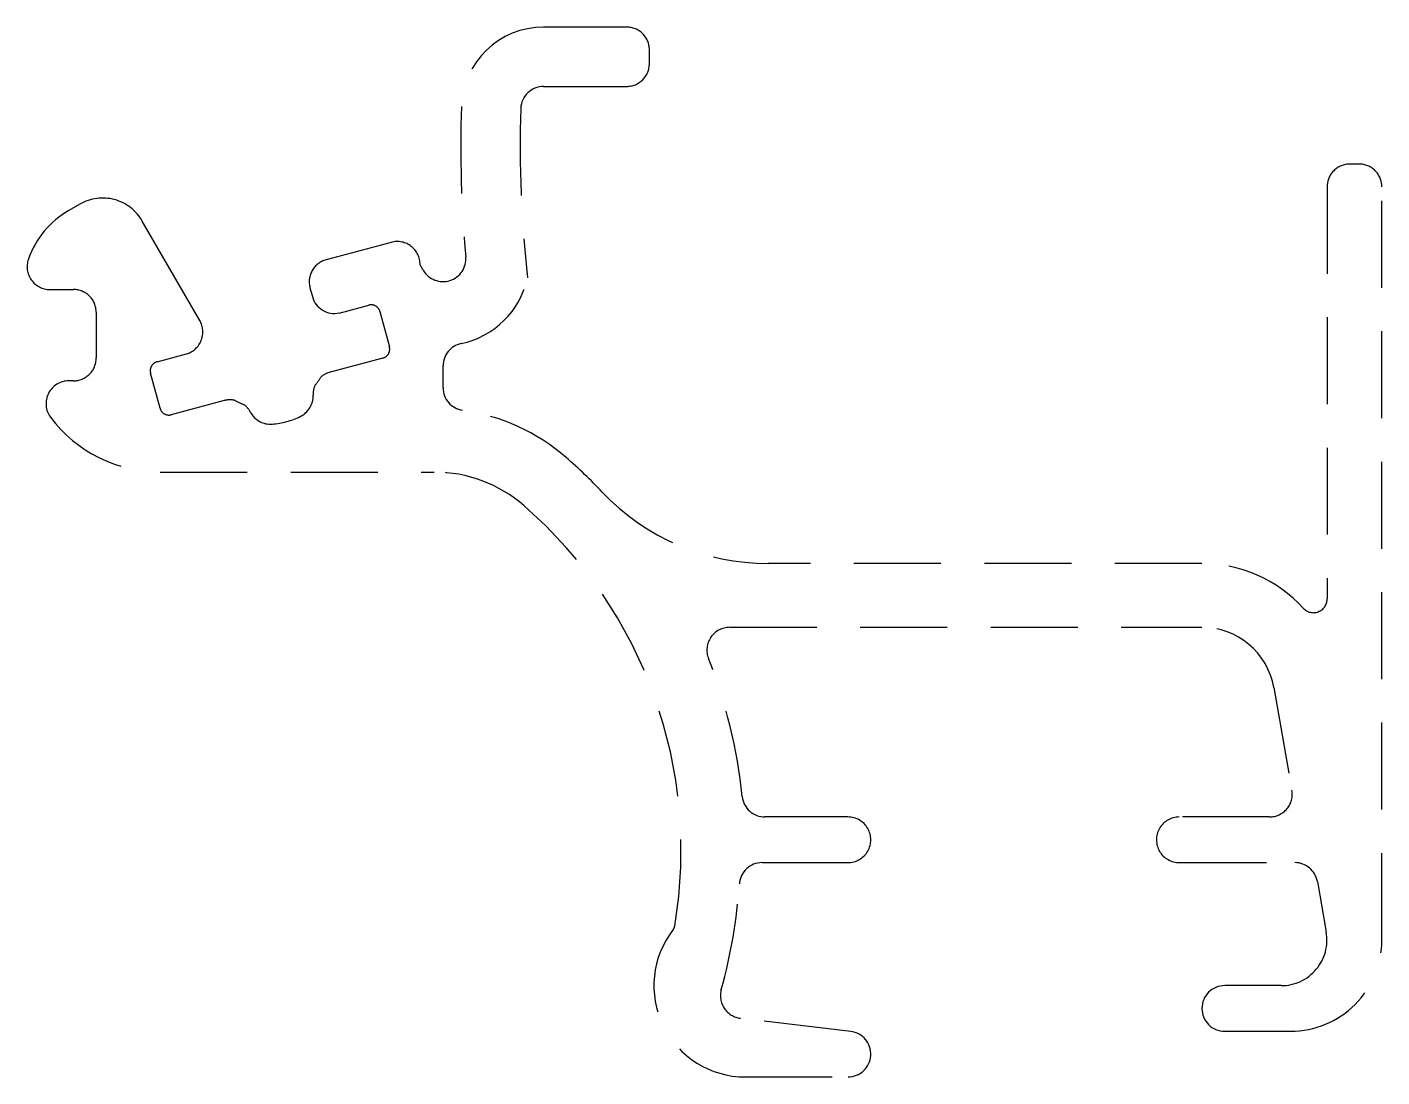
# Model space of a CAD drawing. Extents: x 137.9 to 167.6, y 202.4 to 225.4.
import ezdxf

# ---------------------------------------------------------------- set-up
doc = ezdxf.new("R2010")
doc.units = 0
doc.header["$LTSCALE"] = 15
doc.linetypes.add('HIDDEN', pattern=[9.525, 6.35, -3.175])
doc.layers.get('0').update_dxf_attribs({"linetype": 'CONTINUOUS'})

msp = doc.modelspace()

# ---------------------------------------------------------------- linework, layer by layer
at = {"color": 0, "linetype": 'HIDDEN', "ltscale": 0.02}
msp.add_lwpolyline([(151.03, 225.351), (149.213, 225.351, 0.404309), (147.414, 223.612, 0.031327), (147.508, 220.321, -0.804258), (146.577, 220.025), (146.508, 220.145, 0.497305), (145.878, 220.635), (144.451, 220.252, 0.414214), (144.097, 219.64), (144.149, 219.447, 0.400481), (144.739, 219.088, -0.00008), (144.739, 219.087), (145.384, 219.26, -0.414214), (145.629, 219.119), (145.836, 218.346, -0.414214), (145.695, 218.101), (144.536, 217.79, 0.115796), (144.334, 217.682, -0.040814), (144.202, 217.496, 0.10718), (144.166, 217.287, -0.30059), (143.88, 216.816, -0.090568), (143.273, 216.653, -0.30059), (142.79, 216.918, 0.10718), (142.654, 217.081, -0.040814), (142.446, 217.176, 0.115796), (142.218, 217.169), (141.059, 216.858, -0.414214), (140.814, 216.999), (140.606, 217.772, -0.414214), (140.748, 218.017), (141.393, 218.19, -0.000037), (141.393, 218.19, 0.483272), (141.683, 218.924), (141.373, 219.461), (140.426, 221.101, 0.415701), (139.057, 221.472), (138.819, 221.335, 0.179002), (137.931, 220.268, 0.517638), (138.403, 219.602), (138.917, 219.602, -0.414214), (139.417, 219.102), (139.417, 218.102, -0.414214), (138.917, 217.602), (138.817, 217.602, 0.617948), (138.417, 216.802, 0.236134), (140.817, 215.601), (146.818, 215.601, -0.180989), (148.788, 214.864, -0.261157), (152.084, 205.657, -0.124604), (152.051, 205.582, 0.624786), (153.627, 202.351), (155.878, 202.351, 0.942141), (155.937, 203.347), (153.525, 203.637, -0.460662), (153.103, 204.269, 0.051983), (153.499, 206.579, -0.395473), (153.998, 207.046), (155.877, 207.046, 1.000001), (155.877, 208.046), (154.06, 208.046, -0.38431), (153.562, 208.494, 0.068563), (152.823, 211.517, -0.529473), (153.287, 212.201), (163.627, 212.201, -0.363965), (165.203, 210.879), (165.599, 208.633, -0.466313), (165.107, 208.046), (163.132, 208.046, 1.005025), (163.137, 207.046), (165.662, 207.046, -0.363984), (166.155, 206.633), (166.35, 205.525, -0.466294), (165.365, 204.351), (164.127, 204.351, 1), (164.127, 203.351), (165.568, 203.351, 0.414215), (167.568, 205.351), (167.568, 221.851, 0.414214), (167.068, 222.351), (166.868, 222.351, 0.414214), (166.368, 221.851), (166.368, 212.822, -0.685407), (165.846, 212.62, 0.211225), (163.627, 213.601), (154.127, 213.601, -0.205913), (150.498, 215.162, 0.024047), (149.707, 215.92, 0.144604), (147.439, 216.957, -0.373296), (147.01, 217.452), (147.01, 217.928, -0.353997), (147.406, 218.417, 0.292412), (148.863, 219.855, -0.037209), (148.713, 223.568, -0.404309), (149.213, 224.051), (151.03, 224.051, 0.414214), (151.53, 224.551), (151.53, 224.851, 0.414214)], format="xyb", close=True, dxfattribs=at)

doc.saveas('drawing.dxf')
